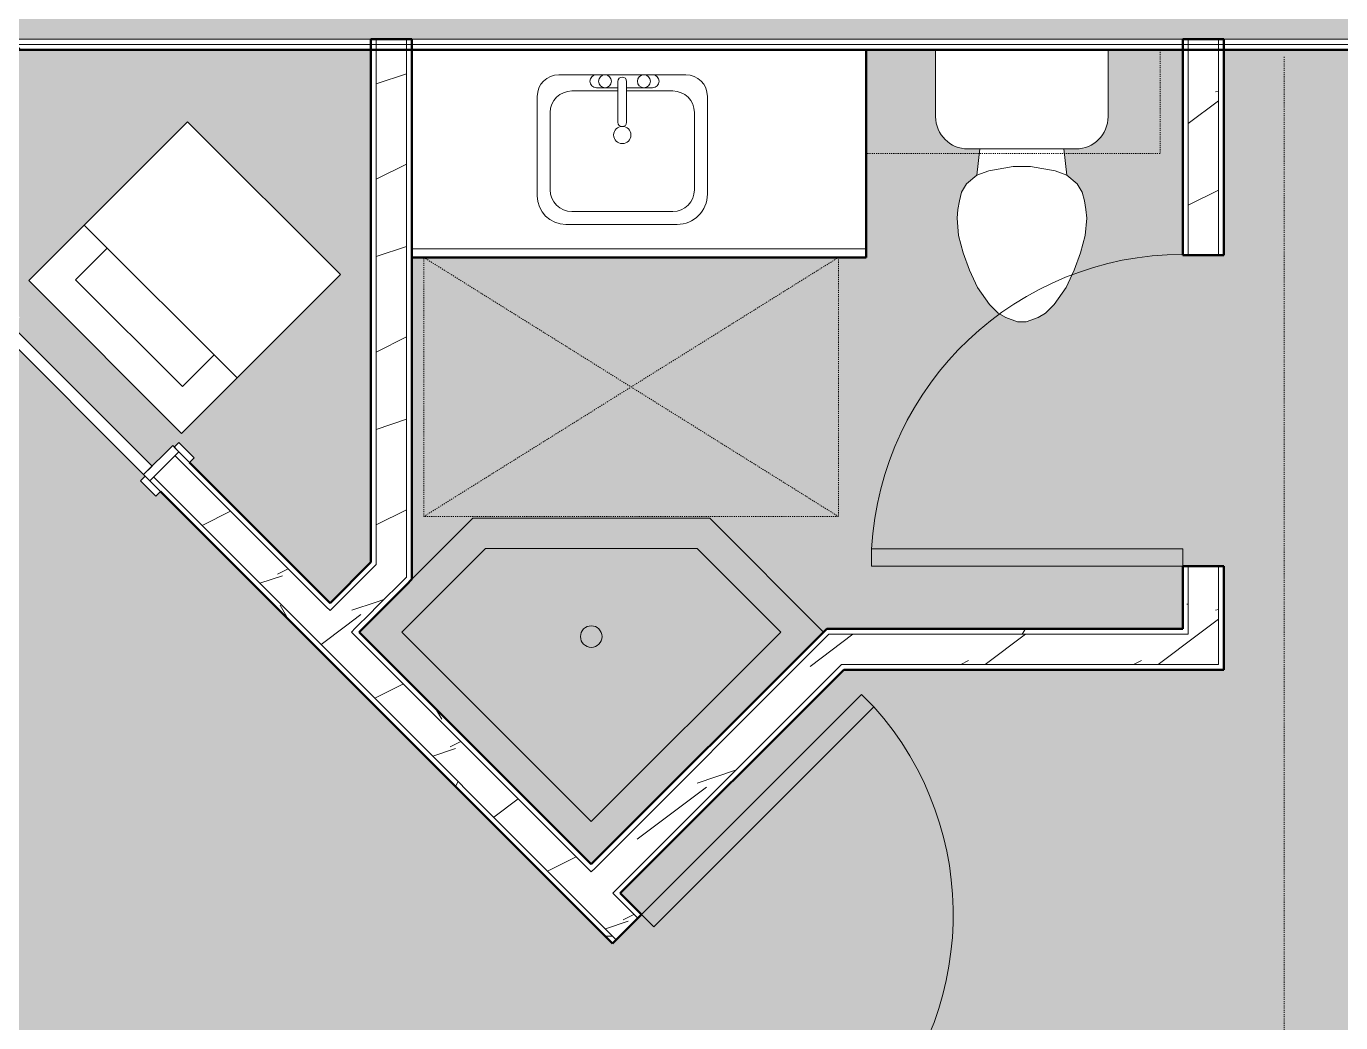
# Model space of a CAD drawing. Header units: inches. Extents: x -4292 to -464, y 9706 to 12474.
# Drawn here: x -2428.7 to -2276.6, y 11567.6 to 11682.9 of the extents above; entities that cross this region are included whole.
import ezdxf

# ---------------------------------------------------------------- set-up
doc = ezdxf.new("R2010")
doc.units = ezdxf.units.IN
doc.header["$MEASUREMENT"] = 0
doc.linetypes.add('Dash', pattern=[0.25, 0.125, -0.125])
for name, color, linetype, lineweight in [('A-AREA-PATT-4', 254, 'Continuous', 9), ('A-DOOR-1', 7, 'Continuous', 9), ('A-DOOR-2', 90, 'Continuous', 20), ('A-DOOR-FRAM-1', 90, 'Continuous', 20), ('A-GENM-HDLN-1', 7, 'Dash', 9), ('A-WALL', 113, 'Continuous', 13), ('A-WALL-2', 250, 'Continuous', 50), ('A-WALL-3', 50, 'Continuous', 13), ('A-WALL-PATT-1', 7, 'Continuous', 9), ('A-WALL-PATT-2', 55, 'Continuous', 9), ('A-WALL-PATT-5', 111, 'Continuous', 9), ('I-FURN-HDLN-1', 7, 'Dash', 9), ('I-WALL-1', 2, 'Continuous', 50), ('P-SANR-FIXT-1', 7, 'Continuous', 9), ('Q-CASE-1', 250, 'Continuous', 50), ('Q-CASE-2', 7, 'Continuous', 9), ('Q-CASE-HDLN-1', 7, 'Dash', 9)]:
    doc.layers.add(name, color=color, linetype=linetype, lineweight=lineweight)
pattern_1 = [(0, (0, 0), (38.4, 9.6), [1.584, -27.216, 1.584, -27.216, -153.6]), (0, (0, 0), (38.4, 9.6), [-57.6, 1.584, -56.016, 1.584, -27.216, -67.2]), (0, (0, 0), (38.4, 9.6), [-144, 1.584, -17.616, 1.584, -46.416]), (120, (14.4, 4.8), (-27.513844, 28.4553755), [1.584, -27.216, 1.584, -27.216, -153.6]), (120, (14.4, 4.8), (-27.513844, 28.4553755), [-57.6, 1.584, -56.016, 1.584, -27.216, -67.2]), (120, (14.4, 4.8), (-27.513844, 28.4553755), [-144, 1.584, -17.616, 1.584, -46.416]), (240, (19.2, 24), (-10.886156, -38.0553755), [1.584, -27.216, 1.584, -27.216, -153.6]), (240, (19.2, 24), (-10.886156, -38.0553755), [-57.6, 1.584, -56.016, 1.584, -27.216, -67.2]), (240, (19.2, 24), (-10.886156, -38.0553755), [-144, 1.584, -17.616, 1.584, -46.416])]
pattern_2 = [(216.87, (7.997, 19.992), (59.9755286, 39.9843071), [9.996, -89.964]), (206.565, (19.992, 13.994), (-19.991807, -19.992219), [22.352, -22.352]), (198.435, (19.992, 3.998), (-39.983821, -19.991955), [12.644, -50.576])]

msp = doc.modelspace()

# ---------------------------------------------------------------- hatches: boundary and pattern name
at = {"layer": 'A-AREA-PATT-4'}
h = msp.add_hatch(color=256, dxfattribs=at)
h.paths.add_polyline_path([(-2498.79519, 11641.19243), (-2497.55775, 11642.42987), (-2472.10191, 11616.97402), (-2473.33934, 11615.73659), (-2497.38097, 11639.77822)], flags=0)
h.paths.add_polyline_path([(-2126.67892, 11285.9144), (-2106.44874, 11285.9144), (-2106.44874, 11496.94947), (-2240.51312, 11496.94947), (-2240.51312, 11488.94947), (-2276.26312, 11488.94947), (-2276.26312, 11496.94947), (-2281.01312, 11496.94947), (-2335.38387, 11551.32022), (-2332.02511, 11554.67898), (-2323.53983, 11546.19369), (-2305.63406, 11564.09947), (-2298.27374, 11564.09947), (-2298.27374, 11564.84947), (-2295.77374, 11564.84947), (-2295.77374, 11564.09947), (-2258.52374, 11564.09947), (-2258.52374, 11562.72447), (-2223.52374, 11562.72447), (-2223.52374, 11564.09947), (-2223.27374, 11564.09947), (-2223.27374, 11564.84947), (-2218.27374, 11564.84947), (-2218.27374, 11564.09947), (-2218.02374, 11564.09947), (-2218.02374, 11562.72447), (-2183.02374, 11562.72447), (-2183.02374, 11564.09947), (-2145.77374, 11564.09947), (-2145.77374, 11564.84947), (-2143.27374, 11564.84947), (-2143.27374, 11564.09947), (-2106.44874, 11564.09947), (-2106.44874, 11680.1769), (-2290.10699, 11680.1769), (-2290.10699, 11656.44688), (-2294.85699, 11656.44688), (-2294.85699, 11680.1769), (-2303.49447, 11680.1769), (-2303.49447, 11672.45067), (-2303.62143, 11671.48626), (-2303.99369, 11670.58756), (-2304.58585, 11669.81584), (-2305.35758, 11669.22367), (-2306.25627, 11668.85142), (-2307.297, 11668.72445), (-2308.60903, 11668.72445), (-2308.26131, 11665.70067), (-2307.06956, 11664.70067), (-2306.50279, 11663.70067), (-2306.145, 11662.19115), (-2306.05784, 11661.69687), (-2305.97069, 11660.70067), (-2306.145, 11658.70829), (-2306.87358, 11656.1769), (-2307.41088, 11654.70067), (-2308.34349, 11652.70067), (-2309.73092, 11650.70067), (-2310.73092, 11649.70067), (-2311.59695, 11649.20067), (-2312.97069, 11648.70067), (-2313.97069, 11648.70067), (-2315.34443, 11649.20067), (-2316.21045, 11649.70067), (-2317.21045, 11650.70067), (-2318.59788, 11652.70067), (-2319.5305, 11654.70067), (-2320.38604, 11657.1769), (-2320.79638, 11658.70829), (-2320.97069, 11660.70067), (-2320.79638, 11662.19115), (-2320.70653, 11662.70067), (-2320.43859, 11663.70067), (-2319.87182, 11664.70067), (-2318.68007, 11665.70067), (-2318.33235, 11668.72445), (-2319.72069, 11668.72445), (-2320.68511, 11668.85142), (-2321.5838, 11669.22367), (-2322.35552, 11669.81584), (-2322.94769, 11670.58756), (-2323.31994, 11671.48626), (-2323.44691, 11672.45067), (-2323.44691, 11680.1769), (-2331.47069, 11680.1769), (-2331.47069, 11656.1769), (-2384.06324, 11656.1769), (-2384.06324, 11618.92196), (-2390.16567, 11612.81953), (-2363.29561, 11585.94947), (-2336.05234, 11613.19275), (-2294.85699, 11613.19275), (-2294.85699, 11620.44688), (-2290.10699, 11620.44688), (-2290.10699, 11608.44275), (-2334.08482, 11608.44275), (-2359.93685, 11582.59072), (-2357.48096, 11580.13482), (-2360.83971, 11576.77606), (-2413.15004, 11629.08639), (-2413.68037, 11628.55606), (-2415.44814, 11630.32383), (-2414.91781, 11630.85416), (-2432.77226, 11648.70861), (-2431.79999, 11649.68088), (-2448.06344, 11665.94433), (-2449.03571, 11664.97206), (-2449.21249, 11665.14884), (-2449.74282, 11664.61851), (-2451.51059, 11666.38628), (-2450.98026, 11666.91661), (-2461.31853, 11677.25488), (-2471.21802, 11667.35538), (-2471.92513, 11668.06249), (-2473.33934, 11666.64828), (-2474.70936, 11668.01829), (-2475.1513, 11667.57635), (-2475.1955, 11667.62055), (-2499.76746, 11643.04859), (-2499.72327, 11643.00439), (-2500.16521, 11642.56245), (-2498.79904, 11641.18858), (-2500.2094, 11639.77822), (-2448.78859, 11588.35741), (-2452.14735, 11584.99865), (-2464.76309, 11597.6144), (-2477.37374, 11597.6144), (-2477.37374, 11602.3644), (-2469.51309, 11602.3644), (-2502.86105, 11635.71235), (-2503.74494, 11634.82847), (-2505.86626, 11636.94979), (-2510.12374, 11632.69231), (-2510.12374, 11602.3644), (-2507.37374, 11602.3644), (-2507.37374, 11597.6144), (-2510.12374, 11597.6144), (-2510.12374, 11591.59062), (-2502.69752, 11591.59062), (-2501.7331, 11591.46365), (-2500.8344, 11591.0914), (-2500.06268, 11590.49923), (-2499.47051, 11589.72751), (-2499.09826, 11588.82881), (-2498.97129, 11587.78809), (-2498.97129, 11586.47606), (-2495.94752, 11586.82378), (-2494.94752, 11588.01553), (-2493.94752, 11588.58229), (-2492.43799, 11588.94008), (-2491.94371, 11589.02724), (-2490.94752, 11589.1144), (-2488.95513, 11588.94008), (-2486.94752, 11588.40215), (-2484.94752, 11587.67421), (-2482.94752, 11586.74159), (-2480.94752, 11585.35416), (-2479.94752, 11584.35416), (-2479.44752, 11583.48813), (-2478.94752, 11582.1144), (-2478.94752, 11581.1144), (-2479.44752, 11579.74066), (-2479.94752, 11578.87463), (-2480.94752, 11577.87463), (-2482.94752, 11576.4872), (-2485.01681, 11575.52936), (-2486.94752, 11574.82665), (-2488.95513, 11574.28871), (-2490.94752, 11574.1144), (-2492.43799, 11574.28871), (-2493.45149, 11574.51359), (-2493.94752, 11574.6465), (-2494.94752, 11575.21326), (-2495.94752, 11576.40502), (-2498.97129, 11576.75273), (-2498.97129, 11575.3644), (-2499.09826, 11574.39998), (-2499.47051, 11573.50129), (-2500.06268, 11572.72956), (-2500.8344, 11572.13739), (-2501.7331, 11571.76514), (-2502.69752, 11571.63817), (-2510.12374, 11571.63817), (-2510.12374, 11563.6144), (-2486.12374, 11563.6144), (-2486.12374, 11472.34101), (-2450.12374, 11472.34101), (-2450.12374, 11477.71601), (-2449.24874, 11477.71601), (-2449.24874, 11441.71601), (-2446.24874, 11441.71601), (-2446.24874, 11477.71601), (-2445.37374, 11477.71601), (-2445.37374, 11442.34101), (-2443.74874, 11442.34101), (-2443.74874, 11437.59101), (-2510.12374, 11437.59101), (-2510.12374, 11285.9144), (-2364.27374, 11285.9144), (-2364.27374, 11399.34101), (-2359.52374, 11399.34101), (-2359.52374, 11285.9144), (-2128.92374, 11285.9144)], flags=0)
h.paths.add_polyline_path([(-2195.59006, 11286.2894), (-2251.434, 11286.2894), (-2251.434, 11302.4144), (-2233.434, 11302.4144), (-2233.434, 11298.4144), (-2197.434, 11298.4144), (-2197.434, 11302.4144), (-2179.434, 11302.4144), (-2179.434, 11286.2894), (-2181.80783, 11286.2894)], flags=0)
h.paths.add_polyline_path([(-2490.84989, 11287.9144), (-2508.84989, 11287.9144), (-2508.84989, 11305.9144), (-2490.84989, 11305.9144)], flags=0)
h.paths.add_polyline_path([(-2159.92374, 11299.3644), (-2159.92374, 11305.3644), (-2160.92374, 11305.3644), (-2160.92374, 11341.3644), (-2159.92374, 11341.3644), (-2159.92374, 11347.3644), (-2124.92374, 11347.3644), (-2124.92374, 11299.3644), (-2138.91124, 11299.3644)], flags=0)
h.paths.add_polyline_path([(-2291.42374, 11299.3644), (-2298.92374, 11299.3644), (-2298.92374, 11347.3644), (-2263.92374, 11347.3644), (-2263.92374, 11341.3644), (-2262.92374, 11341.3644), (-2262.92374, 11305.3644), (-2263.92374, 11305.3644), (-2263.92374, 11299.3644), (-2273.31124, 11299.3644)], flags=0)
h.paths.add_polyline_path([(-2490.84989, 11309.9144), (-2509.34989, 11309.9144), (-2509.34989, 11387.9144), (-2429.34989, 11387.9144), (-2429.34989, 11309.9144), (-2457.45236, 11309.9144)], flags=0)
h.paths.add_polyline_path([(-2180.434, 11350.6894), (-2247.92374, 11350.6894), (-2247.92374, 11351.6894), (-2253.92374, 11351.6894), (-2253.92374, 11386.6894), (-2169.92374, 11386.6894), (-2169.92374, 11351.6894), (-2175.92374, 11351.6894), (-2175.92374, 11350.6894), (-2180.12129, 11350.6894)], flags=0)
h.paths.add_polyline_path([(-2490.84989, 11389.84623), (-2508.84989, 11389.84623), (-2508.84989, 11407.84623), (-2490.84989, 11407.84623)], flags=0)
h.paths.add_polyline_path([(-2278.28342, 11410.17399), (-2293.88228, 11410.17399), (-2293.88228, 11418.94947), (-2305.47491, 11418.94947), (-2305.47491, 11454.94947), (-2213.71111, 11454.94947), (-2213.68906, 11457.18087), (-2213.65346, 11457.26681), (-2213.51426, 11457.32447), (-2212.61818, 11457.34555), (-2212.61818, 11457.57447), (-2209.99501, 11457.57447), (-2209.99501, 11457.82447), (-2209.40445, 11457.82447), (-2209.37228, 11457.57447), (-2208.8139, 11457.57447), (-2208.8139, 11457.82447), (-2208.22335, 11457.82447), (-2208.22335, 11457.57447), (-2207.6328, 11457.57447), (-2207.6328, 11457.82447), (-2207.04225, 11457.82447), (-2207.04225, 11457.57447), (-2206.4517, 11457.57447), (-2206.4517, 11457.82447), (-2205.86115, 11457.82447), (-2205.86115, 11457.57447), (-2196.47012, 11457.57447), (-2196.47012, 11457.82447), (-2194.56869, 11457.82447), (-2194.56869, 11457.57447), (-2190.80406, 11457.57447), (-2190.80406, 11457.32447), (-2189.90796, 11457.32447), (-2189.71111, 11457.12762), (-2189.71111, 11454.94947), (-2148.44874, 11454.94947), (-2148.44874, 11418.94947), (-2162.15983, 11418.94947), (-2162.15983, 11410.17399), (-2178.65983, 11410.17399), (-2178.65983, 11418.94947), (-2190.15983, 11418.94947), (-2190.15983, 11410.17399), (-2206.65983, 11410.17399), (-2206.65983, 11418.94947), (-2221.38228, 11418.94947), (-2221.38228, 11410.17399), (-2237.88228, 11410.17399), (-2237.88228, 11418.94947), (-2249.38228, 11418.94947), (-2249.38228, 11410.17399), (-2265.88228, 11410.17399), (-2265.88228, 11418.94947), (-2277.38228, 11418.94947), (-2277.38228, 11410.17399)], flags=0)
h.paths.add_polyline_path([(-2364.13236, 11435.34101), (-2364.27374, 11435.34101), (-2364.27374, 11437.59101), (-2407.74874, 11437.59101), (-2407.74874, 11442.34101), (-2364.27374, 11442.34101), (-2364.27374, 11497.12504), (-2415.75584, 11548.60714), (-2445.37374, 11518.98924), (-2445.37374, 11511.71601), (-2450.12374, 11511.71601), (-2450.12374, 11520.95676), (-2419.1146, 11551.9659), (-2426.6915, 11559.54281), (-2423.33275, 11562.90156), (-2359.52374, 11499.09255), (-2359.52374, 11435.34101), (-2363.64874, 11435.34101)], flags=0)
h.paths.add_polyline_path([(-2276.26312, 11518.94947), (-2240.51312, 11518.94947), (-2240.51312, 11520.94947), (-2276.26312, 11520.94947)], flags=0)
h.paths.add_polyline_path([(-2126.67892, 11525.69947), (-2106.44874, 11525.69947), (-2106.44874, 11527.31498), (-2130.69874, 11527.34947), (-2130.69874, 11536.8235), (-2131.19874, 11536.84847), (-2131.19874, 11537.30646), (-2130.69874, 11537.30646), (-2130.69874, 11553.57776), (-2131.19874, 11553.61522), (-2131.19874, 11554.3022), (-2130.69874, 11554.3022), (-2130.69874, 11555.31498), (-2106.44874, 11555.31498), (-2106.44874, 11559.34947), (-2133.62374, 11559.34947), (-2133.62374, 11557.34947), (-2138.37374, 11557.34947), (-2138.37374, 11559.34947), (-2143.27374, 11559.34947), (-2143.27374, 11558.59947), (-2145.77374, 11558.59947), (-2145.77374, 11559.34947), (-2146.02374, 11559.34947), (-2146.02374, 11562.72447), (-2181.02374, 11562.72447), (-2181.02374, 11561.34947), (-2218.02374, 11561.34947), (-2218.02374, 11559.34947), (-2218.27374, 11559.34947), (-2218.27374, 11558.59947), (-2223.27374, 11558.59947), (-2223.27374, 11559.34947), (-2223.52374, 11559.34947), (-2223.52374, 11561.34947), (-2260.52374, 11561.34947), (-2260.52374, 11562.72447), (-2295.52374, 11562.72447), (-2295.52374, 11559.34947), (-2295.77374, 11559.34947), (-2295.77374, 11558.59947), (-2298.27374, 11558.59947), (-2298.27374, 11559.34947), (-2303.66654, 11559.34947), (-2320.18107, 11542.83494), (-2303.0456, 11525.69947), (-2138.37374, 11525.69947), (-2138.37374, 11527.34947), (-2133.62374, 11527.34947), (-2133.62374, 11525.69947), (-2130.69874, 11525.69947)], flags=0)
h.paths.add_polyline_path([(-2219.02374, 11599.37113), (-2247.10286, 11599.37113), (-2247.10286, 11679.37113), (-2169.10286, 11679.37113), (-2169.10286, 11599.37113), (-2218.27374, 11599.37113)], flags=0)
h.paths.add_polyline_path([(-2393.52443, 11616.17829), (-2388.81324, 11620.88947), (-2388.81324, 11680.1769), (-2457.51783, 11680.17169), (-2447.6215, 11670.27536), (-2447.09117, 11670.80569), (-2445.3234, 11669.03793), (-2445.85373, 11668.5076), (-2445.67696, 11668.33082), (-2447.09117, 11666.91661), (-2429.42002, 11649.23242), (-2430.38577, 11648.26666), (-2414.10082, 11632.02471), (-2411.73583, 11634.38969), (-2411.55905, 11634.21292), (-2411.02872, 11634.74325), (-2409.26096, 11632.97548), (-2409.79129, 11632.44515), (-2393.96637, 11616.62023)], flags=0)
h.paths.add_polyline_path([(-2410.7123, 11635.80003), (-2428.38997, 11653.4777), (-2410.00519, 11671.86248), (-2392.32752, 11654.18481), (-2402.32346, 11644.18887)], flags=0)
h.paths.add_polyline_path([(-2147.10286, 11660.87113), (-2165.10286, 11660.87113), (-2165.10286, 11678.87113), (-2147.10286, 11678.87113)], flags=0)
h.paths.add_polyline_path([(-2249.0347, 11660.87113), (-2267.0347, 11660.87113), (-2267.0347, 11678.87113), (-2249.0347, 11678.87113)], flags=0)
at = {"layer": 'A-WALL-PATT-1'}
h = msp.add_hatch(dxfattribs=at)
h.set_pattern_fill('FP_3', color=256, style=0, pattern_type=2)
h.set_pattern_definition(pattern_1)
h.paths.add_polyline_path([(-2294.23199, 11613.19275), (-2294.23199, 11620.44688), (-2294.85699, 11620.44688), (-2294.85699, 11613.19275)], flags=0)
h.paths.add_polyline_path([(-2294.85699, 11656.44688), (-2294.23199, 11656.44688), (-2294.23199, 11680.1769), (-2294.85699, 11680.1769), (-2294.85699, 11656.70067)], flags=0)
h = msp.add_hatch(dxfattribs=at)
h.set_pattern_fill('FP_3', color=256, style=0, pattern_type=2)
h.set_pattern_definition(pattern_1)
h.paths.add_polyline_path([(-2396.88318, 11612.81953), (-2396.44124, 11613.26147), (-2413.94554, 11630.76577), (-2414.38748, 11630.32383), (-2397.32513, 11613.26147)], flags=0)
h.paths.add_polyline_path([(-2449.74282, 11665.67917), (-2449.30088, 11666.12111), (-2460.87659, 11677.69682), (-2461.31853, 11677.25488), (-2450.18476, 11666.12111)], flags=0)
h = msp.add_hatch(dxfattribs=at)
h.set_pattern_fill('FP_3', color=256, style=0, pattern_type=2)
h.set_pattern_definition(pattern_1)
h.paths.add_polyline_path([(-2303.92949, 11525.69947), (-2303.0456, 11525.69947), (-2320.62302, 11543.27688), (-2321.06496, 11542.83494), (-2305.01312, 11526.7831)], flags=0)
h.paths.add_polyline_path([(-2323.53983, 11545.30981), (-2323.09789, 11545.75175), (-2332.02511, 11554.67898), (-2332.46705, 11554.23703), (-2323.98177, 11545.75175)], flags=0)
h.paths.add_polyline_path([(-2357.9229, 11579.69288), (-2357.48096, 11580.13482), (-2360.39777, 11583.01368), (-2360.82074, 11582.59072), (-2360.3788, 11582.14878)], flags=0)
h.paths.add_polyline_path([(-2363.29561, 11585.06559), (-2362.85367, 11585.50753), (-2390.60761, 11613.26147), (-2391.04955, 11612.81953), (-2374.759, 11596.52898)], flags=0)
h.paths.add_polyline_path([(-2393.52443, 11615.29441), (-2393.08248, 11615.73635), (-2393.52443, 11616.17829), (-2393.96637, 11615.73635)], flags=0)
h = msp.add_hatch(dxfattribs=at)
h.set_pattern_fill('FP_3', color=256, style=0, pattern_type=2)
h.set_pattern_definition(pattern_1)
h.paths.add_polyline_path([(-2304.75423, 11521.57447), (-2334.94193, 11551.76216), (-2335.38387, 11551.32022), (-2305.63812, 11521.57447), (-2305.01312, 11521.57447)], flags=0)
h.paths.add_polyline_path([(-2360.83971, 11576.77606), (-2360.39777, 11577.218), (-2396.44124, 11613.26147), (-2396.88318, 11612.81953), (-2374.759, 11590.69535)], flags=0)
h = msp.add_hatch(dxfattribs=at)
h.set_pattern_fill('FP_3', color=256, style=0, pattern_type=2)
h.set_pattern_definition(pattern_1)
h.paths.add_polyline_path([(-2333.45982, 11612.56775), (-2294.23199, 11612.56775), (-2294.23199, 11613.19275), (-2335.16845, 11613.19275), (-2335.79345, 11612.56775), (-2334.08482, 11612.56775)], flags=0)
at = {"layer": 'A-WALL-PATT-2'}
h = msp.add_hatch(dxfattribs=at)
h.set_pattern_fill('FP_7', color=256, style=0, pattern_type=2)
h.set_pattern_definition(pattern_2)
h.paths.add_polyline_path([(-2395.9993, 11612.81953), (-2393.52443, 11615.29441), (-2411.47067, 11633.24065), (-2413.94554, 11630.76577), (-2396.44124, 11613.26147)], flags=0)
h.paths.add_polyline_path([(-2449.30088, 11666.12111), (-2446.826, 11668.59598), (-2458.40171, 11680.17169), (-2460.87659, 11677.69682), (-2449.56604, 11666.38628)], flags=0)
h = msp.add_hatch(dxfattribs=at)
h.set_pattern_fill('FP_7', color=256, style=0, pattern_type=2)
h.set_pattern_definition(pattern_2)
h.paths.add_polyline_path([(-2388.18824, 11615.68084), (-2384.68824, 11619.18084), (-2384.68824, 11680.1769), (-2388.18824, 11680.1769), (-2388.18824, 11616.03171)], flags=0)
h = msp.add_hatch(dxfattribs=at)
h.set_pattern_fill('FP_7', color=256, style=0, pattern_type=2)
h.set_pattern_definition(pattern_2)
h.paths.add_polyline_path([(-2290.73199, 11612.56775), (-2290.73199, 11620.44688), (-2294.23199, 11620.44688), (-2294.23199, 11612.56775), (-2292.06564, 11612.56775)], flags=0)
h.paths.add_polyline_path([(-2290.73199, 11656.44688), (-2290.73199, 11680.1769), (-2294.23199, 11680.1769), (-2294.23199, 11656.44688), (-2292.06564, 11656.44688)], flags=0)
h = msp.add_hatch(dxfattribs=at)
h.set_pattern_fill('FP_7', color=256, style=0, pattern_type=2)
h.set_pattern_definition(pattern_2)
h.paths.add_polyline_path([(-2391.04955, 11612.81953), (-2388.18824, 11615.73635), (-2388.18824, 11620.63059), (-2393.52443, 11615.29441), (-2391.49149, 11613.26147)], flags=0)
h = msp.add_hatch(dxfattribs=at)
h.set_pattern_fill('FP_7', color=256, style=0, pattern_type=2)
h.set_pattern_definition(pattern_2)
h.paths.add_polyline_path([(-2303.30449, 11525.07447), (-2332.46705, 11554.23703), (-2334.94193, 11551.76216), (-2308.25423, 11525.07447), (-2303.33673, 11525.07447)], flags=0)
h.paths.add_polyline_path([(-2360.39777, 11577.218), (-2357.9229, 11579.69288), (-2393.52443, 11615.29441), (-2395.9993, 11612.81953), (-2360.83971, 11577.65995)], flags=0)
h = msp.add_hatch(dxfattribs=at)
h.set_pattern_fill('FP_7', color=256, style=0, pattern_type=2)
h.set_pattern_definition(pattern_2)
h.paths.add_polyline_path([(-2360.82074, 11582.59072), (-2330.8437, 11612.56775), (-2335.79345, 11612.56775), (-2363.29561, 11585.06559), (-2360.83971, 11582.60969)], flags=0)
h = msp.add_hatch(dxfattribs=at)
h.set_pattern_fill('FP_7', color=256, style=0, pattern_type=2)
h.set_pattern_definition(pattern_2)
h.paths.add_polyline_path([(-2290.73199, 11609.06775), (-2290.73199, 11612.56775), (-2330.8437, 11612.56775), (-2334.3437, 11609.06775), (-2292.06564, 11609.06775)], flags=0)
at = {"layer": 'A-WALL-PATT-5'}
h = msp.add_hatch(dxfattribs=at)
h.set_pattern_fill('FP_38', color=256, style=0, pattern_type=2)
h.set_pattern_definition([(161.57, (0.6, 0.6), (-4.80033747, -0.00041462), [0, -34.152, 3.792, 0]), (18.43, (-0.6, 0.6), (-4.80033747, 0.00041462), [0, -34.152, 3.792, 0]), (108.43, (0.6, 0.6), (2.39913218, -12.00105099), [11.382, -26.562]), (71.57, (-0.6, 0.6), (2.39913218, 12.00105099), [11.382, -26.562])])
h.paths.add_polyline_path([(-2463.86402, 11681.4269), (-2105.82374, 11681.4269), (-2105.82374, 11684.9269), (-2459.44461, 11684.9269), (-2459.35624, 11684.34369), (-2460.69957, 11683.00036), (-2461.49531, 11683.79561), (-2463.70501, 11681.58591)], flags=0)
h = msp.add_hatch(dxfattribs=at)
h.set_pattern_fill('FP_3', color=256, style=0, pattern_type=2)
h.set_pattern_definition(pattern_1)
h.paths.add_polyline_path([(-2331.47069, 11680.8019), (-2105.82374, 11680.8019), (-2105.82374, 11681.4269), (-2458.91428, 11681.4269), (-2459.53928, 11680.8019), (-2347.19455, 11680.8019)], flags=0)
h = msp.add_hatch(dxfattribs=at)
h.set_pattern_fill('FP_3', color=256, style=0, pattern_type=2)
h.set_pattern_definition(pattern_1)
h.paths.add_polyline_path([(-2458.91428, 11680.1769), (-2105.82374, 11680.1769), (-2105.82374, 11680.8019), (-2458.65539, 11680.8019), (-2459.28039, 11680.1769)], flags=0)

# ---------------------------------------------------------------- linework, layer by layer
at = {"layer": 'A-DOOR-1'}
for p, q in [((-2411.02872, 11634.74325), (-2411.55905, 11634.21292)), ((-2411.55905, 11634.21292), (-2409.79129, 11632.44515)), ((-2409.26096, 11632.97548), (-2411.02872, 11634.74325)), ((-2409.79129, 11632.44515), (-2409.26096, 11632.97548)), ((-2414.91781, 11630.85416), (-2415.44814, 11630.32383)), ((-2415.44814, 11630.32383), (-2413.68037, 11628.55606)), ((-2413.15004, 11629.08639), (-2414.91781, 11630.85416)), ((-2413.68037, 11628.55606), (-2413.15004, 11629.08639))]:
    msp.add_line(p, q, dxfattribs=at)
for centre, start, end in [((-2294.85699, 11620.44688), 90, 176.8211478), ((-2357.48096, 11580.13482), 315, 41.8211478)]:
    msp.add_arc(centre, 36.06659, start, end, dxfattribs=at)
at = {"layer": 'A-DOOR-2'}
for p, q in [((-2414.12232, 11632.00321), (-2431.79999, 11649.68088)), ((-2432.77226, 11648.70861), (-2415.09459, 11631.03094)), ((-2415.09459, 11631.03094), (-2414.12232, 11632.00321)), ((-2294.85699, 11622.44688), (-2330.86809, 11622.44688)), ((-2330.86809, 11620.44688), (-2330.86809, 11622.44688)), ((-2294.85699, 11620.44688), (-2294.85699, 11622.44688)), ((-2294.85699, 11620.44688), (-2330.86809, 11620.44688)), ((-2357.48096, 11580.13482), (-2332.01727, 11605.59851)), ((-2332.01727, 11605.59851), (-2330.60305, 11604.1843)), ((-2356.06674, 11578.72061), (-2330.60305, 11604.1843)), ((-2357.48096, 11580.13482), (-2356.06674, 11578.72061))]:
    msp.add_line(p, q, dxfattribs=at)
at = {"layer": 'A-DOOR-FRAM-1'}
for p, q in [((-2411.73583, 11634.38969), (-2415.09459, 11631.03094)), ((-2411.02872, 11633.68259), (-2411.73583, 11634.38969)), ((-2414.38748, 11630.32383), (-2411.02872, 11633.68259)), ((-2415.09459, 11631.03094), (-2414.38748, 11630.32383))]:
    msp.add_line(p, q, dxfattribs=at)
at = {"layer": 'A-GENM-HDLN-1'}
for p, q in [((-2382.68824, 11656.1769), (-2334.68824, 11626.1769)), ((-2382.68824, 11626.1769), (-2334.68824, 11656.1769)), ((-2382.68824, 11626.1769), (-2382.68824, 11656.1769)), ((-2334.68824, 11656.1769), (-2334.68824, 11626.1769)), ((-2334.68824, 11626.1769), (-2382.68824, 11626.1769))]:
    msp.add_line(p, q, dxfattribs=at)
at = {"layer": 'A-WALL'}
for p, q in [((-2105.82374, 11681.4269), (-2458.91428, 11681.4269)), ((-2105.82374, 11680.8019), (-2458.65539, 11680.8019))]:
    msp.add_line(p, q, dxfattribs=at)
at = {"layer": 'A-WALL-2'}
for p, q in [((-2388.81324, 11681.4269), (-2388.81324, 11620.88947)), ((-2384.06324, 11681.4269), (-2388.81324, 11681.4269)), ((-2384.06324, 11618.92196), (-2384.06324, 11681.4269)), ((-2294.85699, 11681.4269), (-2294.85699, 11656.44688)), ((-2290.10699, 11681.4269), (-2294.85699, 11681.4269)), ((-2290.10699, 11656.44688), (-2290.10699, 11681.4269)), ((-2294.85699, 11656.44688), (-2290.10699, 11656.44688)), ((-2393.52443, 11616.17829), (-2409.79129, 11632.44515)), ((-2413.15004, 11629.08639), (-2396.88318, 11612.81953)), ((-2388.81324, 11620.88947), (-2393.52443, 11616.17829)), ((-2294.85699, 11620.44688), (-2294.85699, 11613.19275)), ((-2290.10699, 11620.44688), (-2294.85699, 11620.44688)), ((-2290.10699, 11613.19275), (-2290.10699, 11620.44688)), ((-2384.68824, 11618.29696), (-2384.06324, 11618.92196)), ((-2388.81324, 11614.17196), (-2384.68824, 11618.29696)), ((-2396.88318, 11612.81953), (-2360.83971, 11576.77606)), ((-2390.16567, 11612.81953), (-2388.81324, 11614.17196)), ((-2363.29561, 11585.94947), (-2390.16567, 11612.81953)), ((-2336.05234, 11613.19275), (-2363.29561, 11585.94947)), ((-2335.16845, 11613.19275), (-2336.05234, 11613.19275)), ((-2329.33482, 11613.19275), (-2335.16845, 11613.19275)), ((-2294.85699, 11613.19275), (-2329.33482, 11613.19275)), ((-2290.10699, 11609.06775), (-2290.10699, 11613.19275)), ((-2359.93685, 11582.59072), (-2334.08482, 11608.44275)), ((-2334.08482, 11608.44275), (-2290.10699, 11608.44275)), ((-2290.10699, 11608.44275), (-2290.10699, 11609.06775)), ((-2357.48096, 11580.13482), (-2359.93685, 11582.59072)), ((-2360.83971, 11576.77606), (-2357.48096, 11580.13482))]:
    msp.add_line(p, q, dxfattribs=at)
at = {"layer": 'A-WALL-3'}
for p, q in [((-2388.18824, 11620.63059), (-2388.18824, 11681.4269)), ((-2384.68824, 11619.18084), (-2384.68824, 11681.4269)), ((-2294.23199, 11656.44688), (-2294.23199, 11681.4269)), ((-2290.73199, 11656.44688), (-2290.73199, 11681.4269)), ((-2393.96637, 11615.73635), (-2411.47067, 11633.24065)), ((-2396.44124, 11613.26147), (-2413.94554, 11630.76577)), ((-2388.18824, 11620.63059), (-2388.81324, 11620.00559)), ((-2294.23199, 11613.19275), (-2294.23199, 11620.44688)), ((-2290.73199, 11613.19275), (-2290.73199, 11620.44688)), ((-2388.81324, 11620.00559), (-2393.08248, 11615.73635)), ((-2384.68824, 11619.18084), (-2388.18824, 11615.68084)), ((-2393.96637, 11615.73635), (-2393.52443, 11615.29441)), ((-2393.52443, 11615.29441), (-2393.96637, 11615.73635)), ((-2393.08248, 11615.73635), (-2393.52443, 11615.29441)), ((-2388.81324, 11615.05584), (-2390.60761, 11613.26147)), ((-2388.18824, 11615.68084), (-2388.81324, 11615.05584)), ((-2396.44124, 11613.26147), (-2395.9993, 11612.81953)), ((-2395.9993, 11612.81953), (-2396.44124, 11613.26147)), ((-2360.39777, 11577.218), (-2395.9993, 11612.81953)), ((-2390.60761, 11613.26147), (-2391.04955, 11612.81953)), ((-2363.29561, 11585.06559), (-2391.04955, 11612.81953)), ((-2294.23199, 11613.19275), (-2294.23199, 11612.56775)), ((-2290.73199, 11613.19275), (-2290.73199, 11612.56775)), ((-2335.79345, 11612.56775), (-2362.85367, 11585.50753)), ((-2335.79345, 11612.56775), (-2330.8437, 11612.56775)), ((-2330.8437, 11612.56775), (-2329.95982, 11612.56775)), ((-2294.23199, 11612.56775), (-2329.95982, 11612.56775)), ((-2290.73199, 11612.56775), (-2290.73199, 11609.06775)), ((-2334.3437, 11609.06775), (-2360.3788, 11583.03266)), ((-2334.3437, 11609.06775), (-2333.45982, 11609.06775)), ((-2290.73199, 11609.06775), (-2333.45982, 11609.06775)), ((-2362.85367, 11585.50753), (-2363.29561, 11585.06559)), ((-2360.3788, 11583.03266), (-2360.82074, 11582.59072)), ((-2357.9229, 11579.69288), (-2360.82074, 11582.59072))]:
    msp.add_line(p, q, dxfattribs=at)
at = {"layer": 'I-FURN-HDLN-1'}
msp.add_line((-2283.10286, 11679.37113), (-2283.10286, 11564.09947), dxfattribs=at)
at = {"layer": 'I-WALL-1'}
msp.add_line((-2458.39651, 11680.1769), (-2105.82374, 11680.1769), dxfattribs=at)
at = {"layer": 'P-SANR-FIXT-1'}
for p, q in [((-2323.44691, 11672.45067), (-2323.44691, 11680.1769)), ((-2303.49447, 11680.1769), (-2303.49447, 11672.45067)), ((-2367.04877, 11677.3019), (-2352.36373, 11677.3019)), ((-2367.04877, 11677.3019), (-2352.36373, 11677.3019)), ((-2362.70625, 11677.3019), (-2356.20625, 11677.3019)), ((-2365.54877, 11675.4269), (-2360.20625, 11675.4269)), ((-2360.20625, 11675.8019), (-2362.70625, 11675.8019)), ((-2360.20625, 11676.53809), (-2360.20625, 11671.79974)), ((-2359.20625, 11676.53809), (-2359.20625, 11671.79974)), ((-2356.20625, 11675.8019), (-2359.20625, 11675.8019)), ((-2359.20625, 11675.4269), (-2353.86373, 11675.4269)), ((-2369.54877, 11663.29993), (-2369.54877, 11674.8019)), ((-2369.54877, 11663.29993), (-2369.54877, 11674.8019)), ((-2349.86373, 11674.8019), (-2349.86373, 11663.47906)), ((-2349.86373, 11674.8019), (-2349.86373, 11663.47906)), ((-2368.04877, 11663.97906), (-2368.04877, 11672.9269)), ((-2351.36373, 11672.9269), (-2351.36373, 11663.97906)), ((-2428.38997, 11653.4777), (-2410.00519, 11671.86248)), ((-2392.32752, 11654.18481), (-2410.00519, 11671.86248)), ((-2307.22069, 11668.72445), (-2319.72069, 11668.72445)), ((-2318.33235, 11668.72445), (-2318.68007, 11665.70067)), ((-2308.60903, 11668.72445), (-2308.26131, 11665.70067)), ((-2317.30633, 11666.20067), (-2318.68007, 11665.70067)), ((-2314.47069, 11666.70067), (-2317.30633, 11666.20067)), ((-2312.47069, 11666.70067), (-2314.47069, 11666.70067)), ((-2309.63505, 11666.20067), (-2312.47069, 11666.70067)), ((-2308.26131, 11665.70067), (-2309.63505, 11666.20067)), ((-2319.87182, 11664.70067), (-2320.43859, 11663.70067)), ((-2318.68007, 11665.70067), (-2319.87182, 11664.70067)), ((-2307.06956, 11664.70067), (-2308.26131, 11665.70067)), ((-2306.50279, 11663.70067), (-2307.06956, 11664.70067)), ((-2320.43859, 11663.70067), (-2320.70653, 11662.70067)), ((-2306.23484, 11662.70067), (-2306.50279, 11663.70067)), ((-2353.86373, 11661.47906), (-2365.54877, 11661.47906)), ((-2320.88353, 11661.69687), (-2320.97069, 11660.70067)), ((-2320.70653, 11662.70067), (-2320.88353, 11661.69687)), ((-2306.05784, 11661.69687), (-2306.23484, 11662.70067)), ((-2305.97069, 11660.70067), (-2306.05784, 11661.69687)), ((-2353.36373, 11659.97906), (-2366.2279, 11659.97906)), ((-2353.36373, 11659.97906), (-2366.2279, 11659.97906)), ((-2320.97069, 11660.70067), (-2320.79638, 11658.70829)), ((-2306.145, 11658.70829), (-2305.97069, 11660.70067)), ((-2421.95972, 11659.90795), (-2404.28205, 11642.23028)), ((-2320.79638, 11658.70829), (-2320.25844, 11656.70067)), ((-2306.68294, 11656.70067), (-2306.145, 11658.70829)), ((-2419.30807, 11657.2563), (-2422.97618, 11653.58819)), ((-2320.25844, 11656.70067), (-2319.5305, 11654.70067)), ((-2307.41088, 11654.70067), (-2306.68294, 11656.70067)), ((-2392.32752, 11654.18481), (-2410.7123, 11635.80003)), ((-2319.5305, 11654.70067), (-2318.59788, 11652.70067)), ((-2308.34349, 11652.70067), (-2307.41088, 11654.70067)), ((-2410.7123, 11635.80003), (-2428.38997, 11653.4777)), ((-2422.97618, 11653.58819), (-2410.60181, 11641.21382)), ((-2318.59788, 11652.70067), (-2317.21045, 11650.70067)), ((-2309.73092, 11650.70067), (-2308.34349, 11652.70067)), ((-2317.21045, 11650.70067), (-2316.21045, 11649.70067)), ((-2316.21045, 11649.70067), (-2315.34443, 11649.20067)), ((-2311.59695, 11649.20067), (-2310.73092, 11649.70067)), ((-2310.73092, 11649.70067), (-2309.73092, 11650.70067)), ((-2315.34443, 11649.20067), (-2313.97069, 11648.70067)), ((-2313.97069, 11648.70067), (-2312.97069, 11648.70067)), ((-2312.97069, 11648.70067), (-2311.59695, 11649.20067)), ((-2410.60181, 11641.21382), (-2406.9337, 11644.88193)), ((-2376.99581, 11625.9894), (-2384.06324, 11618.92196)), ((-2349.59542, 11625.9894), (-2376.99581, 11625.9894)), ((-2336.42555, 11612.81953), (-2349.59542, 11625.9894)), ((-2375.54985, 11622.49854), (-2385.22886, 11612.81953)), ((-2351.04138, 11622.49854), (-2375.54985, 11622.49854)), ((-2341.36236, 11612.81953), (-2351.04138, 11622.49854)), ((-2385.22886, 11612.81953), (-2363.29561, 11590.88628)), ((-2363.29561, 11590.88628), (-2341.36236, 11612.81953))]:
    msp.add_line(p, q, dxfattribs=at)
for centre, radius, start, end in [((-2367.04877, 11674.8019), 2.5, 90, 180), ((-2367.04877, 11674.8019), 2.5, 90, 180), ((-2362.70625, 11676.5519), 0.75, 90, 270), ((-2361.70625, 11676.5519), 0.75, 0, 180), ((-2359.70625, 11676.53809), 0.5, 0, 180), ((-2357.20625, 11676.5519), 0.75, 0, 180), ((-2356.20625, 11676.5519), 0.75, 270, 90), ((-2352.36373, 11674.8019), 2.5, 0, 90), ((-2352.36373, 11674.8019), 2.5, 0, 90), ((-2365.54877, 11672.9269), 2.5, 90, 180), ((-2361.70625, 11676.5519), 0.75, 180, 0), ((-2357.20625, 11676.5519), 0.75, 180, 0), ((-2353.86373, 11672.9269), 2.5, 0, 90), ((-2319.72069, 11672.45067), 3.72622, 180, 270), ((-2307.22069, 11672.45067), 3.72622, 270, 0), ((-2359.70625, 11670.33456), 1, 0, 180), ((-2359.70625, 11671.79974), 0.5, 180, 0), ((-2359.70625, 11670.33456), 1, 180, 0), ((-2366.2279, 11663.29993), 3.32087, 180, 270), ((-2366.2279, 11663.29993), 3.32087, 180, 270), ((-2365.54877, 11663.97906), 2.5, 180, 270), ((-2353.86373, 11663.97906), 2.5, 270, 0), ((-2353.36373, 11663.47906), 3.5, 270, 0), ((-2353.36373, 11663.47906), 3.5, 270, 0), ((-2363.29561, 11612.2892), 1.25, 135, 315), ((-2363.29561, 11612.2892), 1.25, 315, 135)]:
    msp.add_arc(centre, radius, start, end, dxfattribs=at)
at = {"layer": 'Q-CASE-1'}
for p, q in [((-2331.47069, 11656.1769), (-2331.47069, 11680.1769)), ((-2384.06324, 11656.1769), (-2331.47069, 11656.1769))]:
    msp.add_line(p, q, dxfattribs=at)
at = {"layer": 'Q-CASE-2'}
for p, q in [((-2331.47069, 11680.1769), (-2331.47069, 11657.1769)), ((-2384.06324, 11657.1769), (-2331.47069, 11657.1769)), ((-2331.47069, 11657.1769), (-2384.06324, 11657.1769)), ((-2331.47069, 11657.1769), (-2331.47069, 11656.1769)), ((-2331.47069, 11656.1769), (-2384.06324, 11656.1769))]:
    msp.add_line(p, q, dxfattribs=at)
at = {"layer": 'Q-CASE-HDLN-1'}
for p, q in [((-2331.47069, 11668.1769), (-2331.47069, 11680.1769)), ((-2331.47069, 11680.1769), (-2297.47069, 11680.1769)), ((-2297.47069, 11680.1769), (-2297.47069, 11668.1769)), ((-2297.47069, 11668.1769), (-2331.47069, 11668.1769))]:
    msp.add_line(p, q, dxfattribs=at)

doc.saveas('drawing.dxf')
